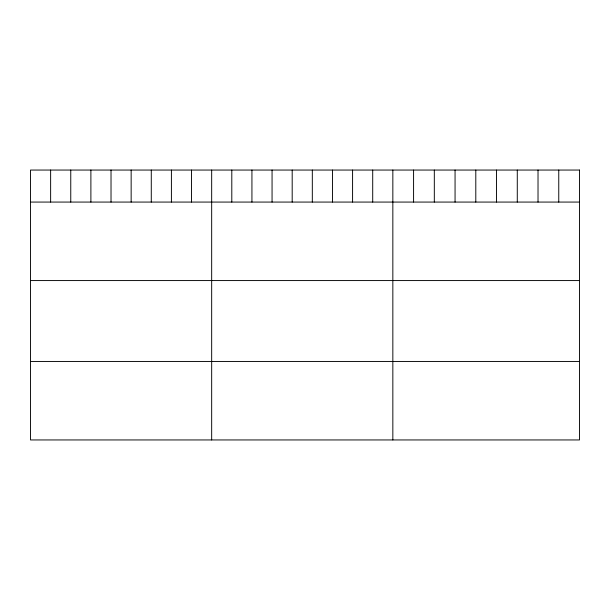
<?xml version="1.0" encoding="UTF-8"?>
<svg xmlns="http://www.w3.org/2000/svg" width="610" height="610" viewBox="0 0 610 610"><rect width="100%" height="100%" fill="white"/><g stroke="black" fill="none" stroke-linecap="round" stroke-linejoin="round"><path stroke-width="0.91" d="M30.5 202.07L579.5 202.07M30.5 280.569L579.5 280.569M30.5 361.448L579.5 361.448M558.76 170.053L558.76 202.07M538.02 170.053L538.02 202.07M517.28 170.053L517.28 202.07M496.54 170.053L496.54 202.07M475.8 170.053L475.8 202.07M455.06 170.053L455.06 202.07M434.32 170.053L434.32 202.07M413.58 170.053L413.58 202.07M392.84 170.053L392.84 439.947M372.71 170.053L372.71 202.07M352.58 170.053L352.58 202.07M332.45 170.053L332.45 202.07M312.32 170.053L312.32 202.07M292.19 170.053L292.19 202.07M272.06 170.053L272.06 202.07M251.93 170.053L251.93 202.07M231.8 170.053L231.8 202.07M211.67 170.053L211.67 439.947M191.54 170.053L191.54 202.07M171.41 170.053L171.41 202.07M151.28 170.053L151.28 202.07M131.15 170.053L131.15 202.07M111.02 170.053L111.02 202.07M90.89 170.053L90.89 202.07M70.76 170.053L70.76 202.07M50.63 170.053L50.63 202.07M579.5 170.053L30.5 170.053L30.5 439.947L579.5 439.947L579.5 170.053"/></g></svg>
